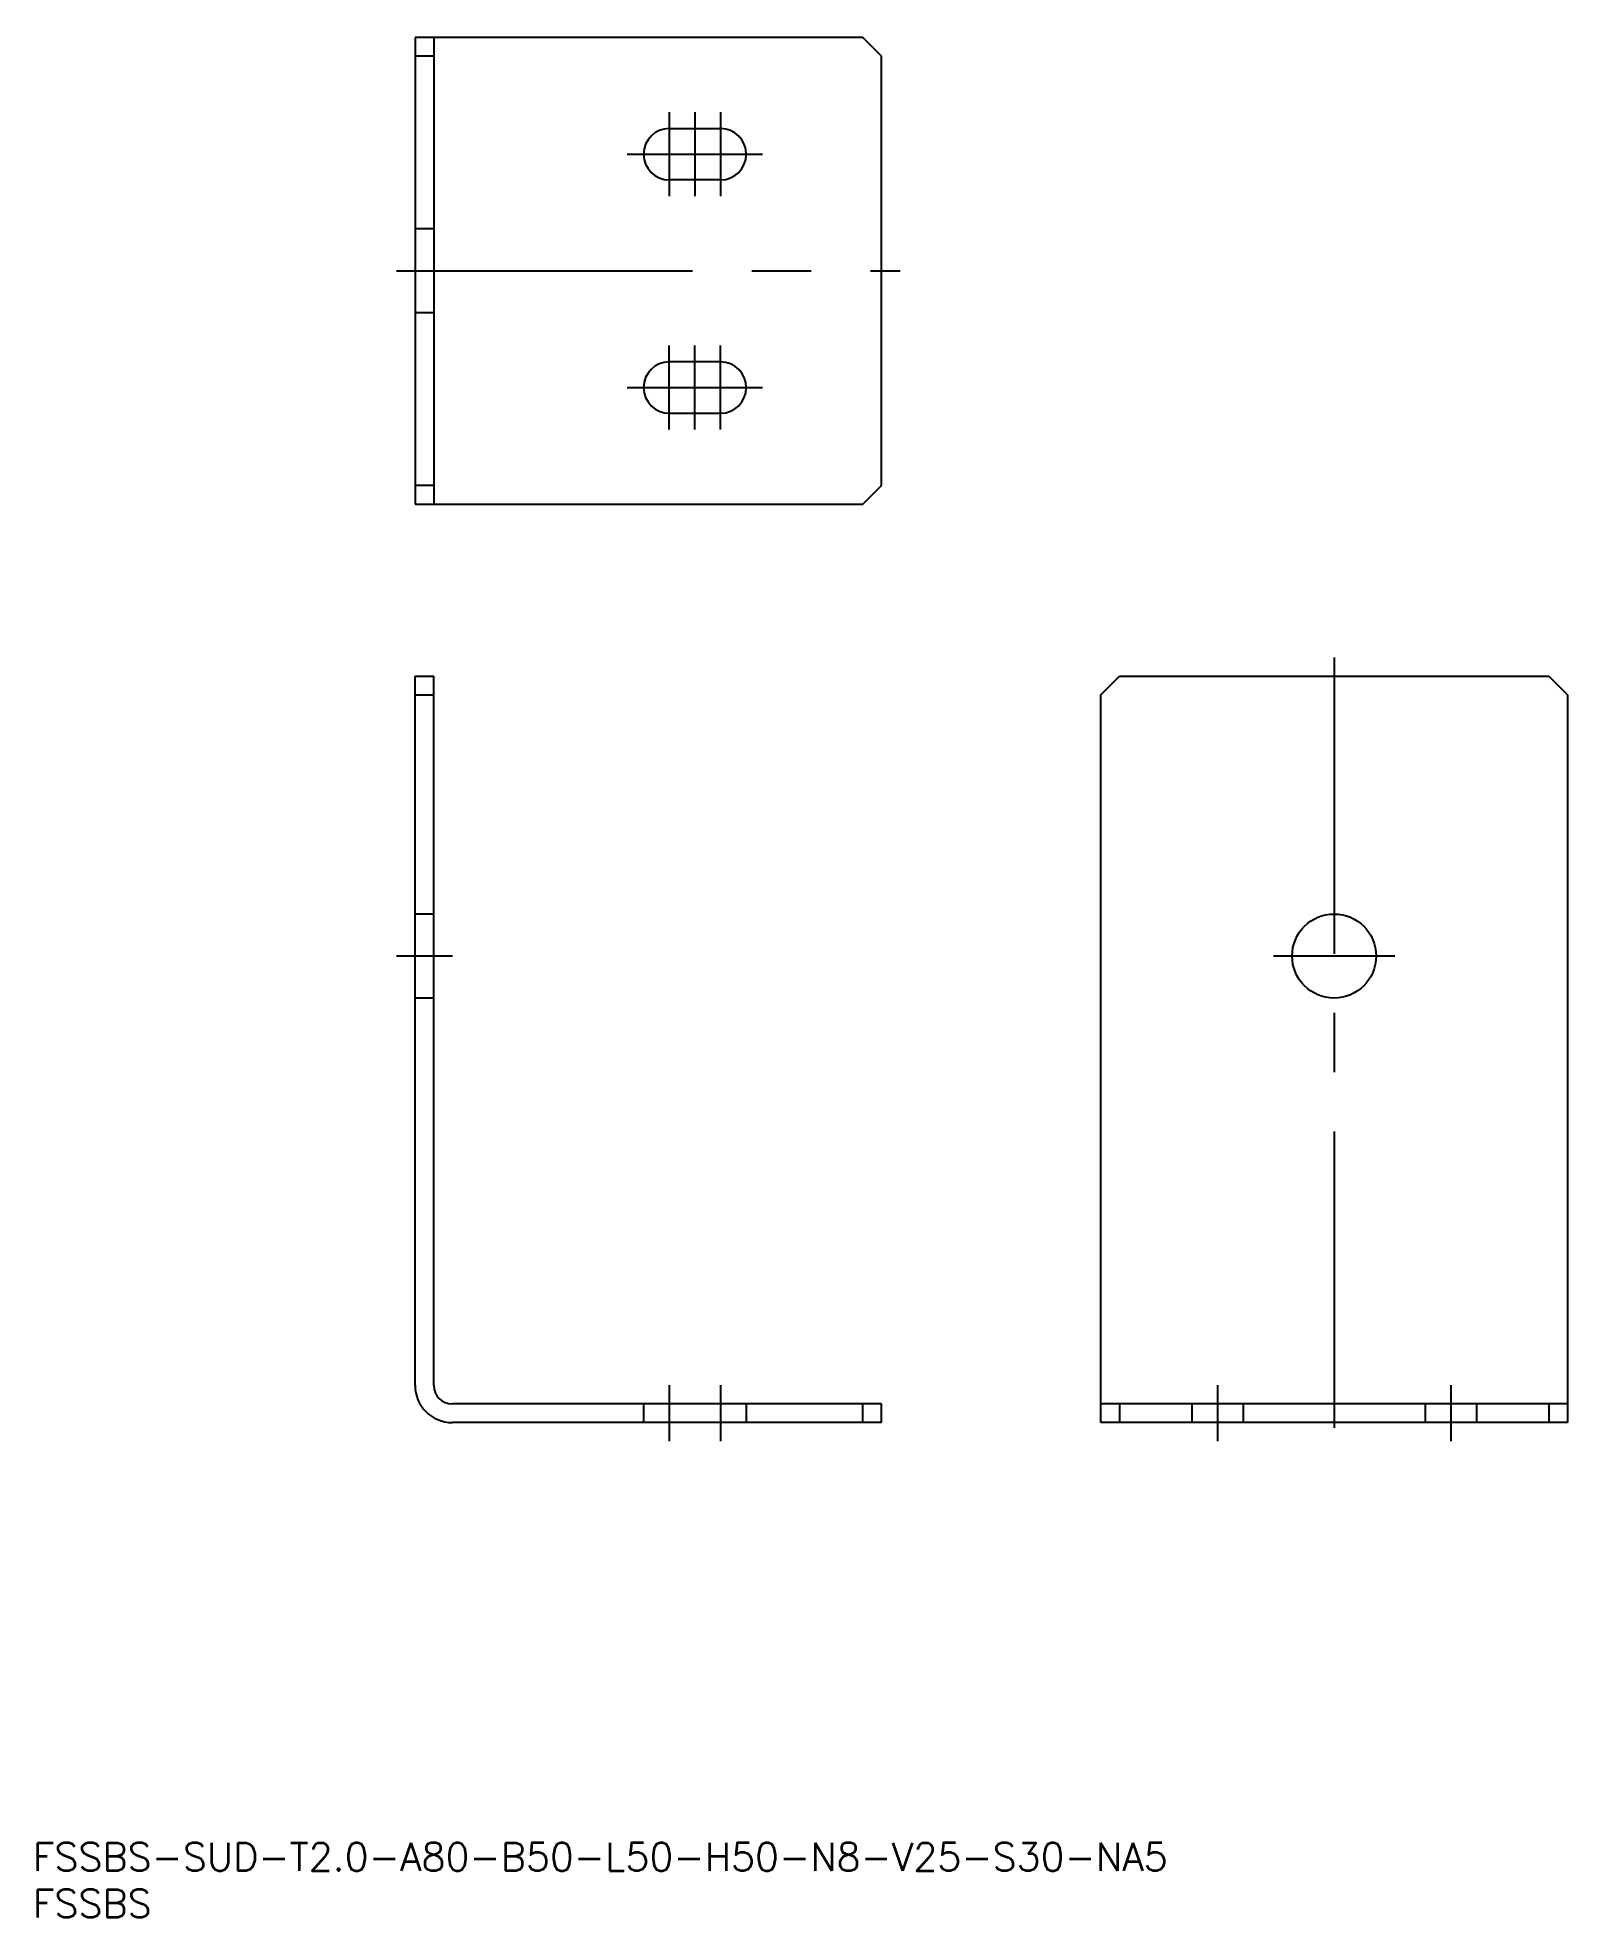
# Model space of a CAD drawing. Extents: x 1 to 164, y 0 to 201.
import ezdxf

# ---------------------------------------------------------------- set-up
doc = ezdxf.new("R2010")
doc.units = 0
doc.linetypes.add('CENTER', pattern=[50.8, 31.75, -6.35, 6.35, -6.35])
doc.linetypes.add('DASHED', pattern=[19.05, 12.7, -6.35])
doc.layers.get('0').update_dxf_attribs({"linetype": 'CONTINUOUS'})
doc.layers.add('CENTER', color=1, linetype='CENTER')
doc.styles.get("Standard").update_dxf_attribs({"font": 'txt.shx', "height": 3, "bigfont": 'bigfont.shx'})

# ---------------------------------------------------------------- blocks, each defined once
blk = doc.blocks.new('*U1')
at = {"color": 7, "linetype": 'CONTINUOUS'}
blk.add_text('FSSBS-SUD-T2.0-A80-B50-L50-H50-N8-V25-S30-NA5', height=3, dxfattribs=at).set_placement((0, 5))
blk = doc.blocks.new('*U2')
at = {"color": 7, "linetype": 'CONTINUOUS'}
blk.add_text('FSSBS', height=3, dxfattribs=at).set_placement((0, 0))

msp = doc.modelspace()

# ---------------------------------------------------------------- linework, layer by layer
at = {"color": 7, "linetype": 'CONTINUOUS'}
for p, q in [((88.964051, 201.447359), (40.964051, 201.447359)), ((40.964051, 201.447359), (40.964051, 151.447359)), ((42.964051, 201.447359), (42.964051, 151.447359)), ((90.964051, 199.447359), (88.964051, 201.447359)), ((42.964051, 199.447359), (40.964051, 199.447359)), ((90.964051, 153.447359), (90.964051, 199.447359)), ((68.214051, 191.697359), (73.714051, 191.697359)), ((73.714051, 186.197359), (68.214051, 186.197359)), ((73.714051, 166.697359), (68.214051, 166.697359)), ((68.214051, 161.197359), (73.714051, 161.197359)), ((42.964051, 153.447359), (40.964051, 153.447359)), ((88.964051, 151.447359), (90.964051, 153.447359)), ((40.964051, 151.447359), (88.964051, 151.447359)), ((40.964051, 57.026256), (40.964051, 133.026256)), ((40.964051, 133.026256), (42.964051, 133.026256)), ((42.964051, 57.026256), (42.964051, 133.026256)), ((114.46186, 131.026256), (116.46186, 133.026256)), ((116.46186, 133.026256), (162.46186, 133.026256)), ((162.46186, 133.026256), (164.46186, 131.026256)), ((40.964051, 131.026256), (42.964051, 131.026256)), ((114.46186, 53.026256), (114.46186, 131.026256)), ((164.46186, 131.026256), (164.46186, 53.026256)), ((90.964051, 55.026256), (44.964051, 55.026256)), ((88.964051, 53.026256), (88.964051, 55.026256)), ((90.964051, 53.026256), (90.964051, 55.026256)), ((164.46186, 55.026256), (114.46186, 55.026256)), ((116.46186, 55.026256), (116.46186, 53.026256)), ((162.46186, 55.026256), (162.46186, 53.026256)), ((90.964051, 53.026256), (44.964051, 53.026256)), ((164.46186, 53.026256), (114.46186, 53.026256))]:
    msp.add_line(p, q, dxfattribs=at)
at = {"color": 3, "linetype": 'DASHED'}
for p, q in [((42.964051, 180.947359), (40.964051, 180.947359)), ((42.964051, 171.947359), (40.964051, 171.947359)), ((42.964051, 107.526256), (40.964051, 107.526256)), ((42.964051, 98.526256), (40.964051, 98.526256)), ((65.464051, 55.026256), (65.464051, 53.026256)), ((76.464051, 55.026256), (76.464051, 53.026256)), ((124.21186, 55.026256), (124.21186, 53.026256)), ((129.71186, 55.026256), (129.71186, 53.026256)), ((149.21186, 55.026256), (149.21186, 53.026256)), ((154.71186, 55.026256), (154.71186, 53.026256))]:
    msp.add_line(p, q, dxfattribs=at)
at = {"color": 7, "linetype": 'CONTINUOUS'}
msp.add_circle((139.46186, 103.026256), 4.5, dxfattribs=at)
for centre, radius, start, end in [((68.214051, 188.947359), 2.75, 90, 270), ((73.714051, 188.947359), 2.75, 270, 90), ((68.214051, 163.947359), 2.75, 90, 270), ((73.714051, 163.947359), 2.75, 270, 90), ((44.964051, 57.026256), 4, 180, 270), ((44.964051, 57.026256), 2, 180, 270)]:
    msp.add_arc(centre, radius, start, end, dxfattribs=at)
at = {"layer": 'CENTER', "color": 1, "linetype": 'CENTER'}
for p, q in [((68.214051, 193.447359), (68.214051, 184.447359)), ((70.964051, 193.447359), (70.964051, 184.447359)), ((73.714051, 193.447359), (73.714051, 184.447359)), ((63.714051, 188.947359), (78.214051, 188.947359)), ((38.964051, 176.447359), (92.964051, 176.447359)), ((68.214051, 159.447359), (68.214051, 168.447359)), ((70.964051, 159.447359), (70.964051, 168.447359)), ((73.714051, 159.447359), (73.714051, 168.447359)), ((63.714051, 163.947359), (78.214051, 163.947359)), ((139.46186, 135.026256), (139.46186, 51.026256)), ((44.964051, 103.026256), (38.964051, 103.026256)), ((145.96186, 103.026256), (132.96186, 103.026256)), ((68.214051, 57.026256), (68.214051, 51.026256)), ((73.714051, 57.026256), (73.714051, 51.026256)), ((126.96186, 57.026256), (126.96186, 51.026256)), ((151.96186, 57.026256), (151.96186, 51.026256))]:
    msp.add_line(p, q, dxfattribs=at)

# ---------------------------------------------------------------- block references
at = {"color": 7, "linetype": 'CONTINUOUS'}
for name in ['*U1', '*U2']:
    msp.add_blockref(name, (0, 0), dxfattribs=at)

doc.saveas('drawing.dxf')
